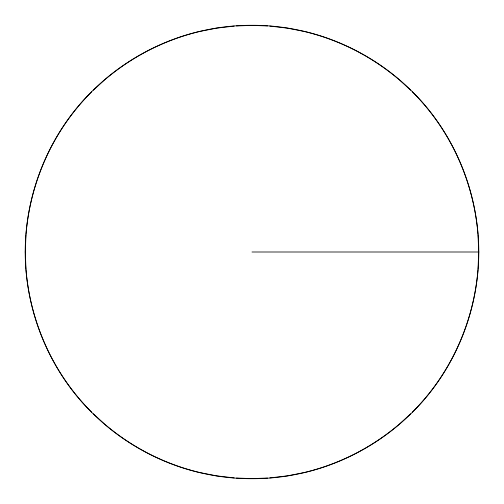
<?xml version="1.0" encoding="UTF-8"?>
<svg xmlns="http://www.w3.org/2000/svg" width="504" height="504" viewBox="0 0 504 504"><rect width="100%" height="100%" fill="white"/><g stroke="black" fill="none" stroke-linecap="round" stroke-linejoin="round"><path stroke-width="0.76" d="M478.8 252C478.674 311.403 454.539 370.396 412.348 412.316C370.289 454.35 311.522 478.957 252 478.699C192.478 478.957 133.711 454.35 91.652 412.316C49.461 370.396 25.326 311.403 25.2 252C25.326 192.597 49.461 133.604 91.652 91.684C133.711 49.65 192.478 25.043 252 25.301C311.522 25.043 370.289 49.65 412.348 91.684C454.539 133.604 478.674 192.597 478.8 252L252 252M25.969 234.971L25.301 252L25.969 269.029M478.031 269.029L478.699 252L478.031 234.971M26.013 234.228C30.297 180.993 53.714 129.383 91.722 91.753M477.987 269.772C473.703 323.007 450.286 374.617 412.278 412.247M93.328 90.21L104.819 79.689M410.672 413.79L399.181 424.311M105.393 79.222C132.376 56.385 164.657 39.785 199.067 31.582M398.607 424.777C371.624 447.615 339.343 464.216 304.933 472.418M199.792 31.424L216.525 28.148L234.209 26.088M304.208 472.576L287.475 475.852L269.791 477.912M236.433 25.956L252 25.402L267.567 25.956M267.567 478.044L252 478.598L236.433 478.044M269.791 26.088L287.475 28.148L304.208 31.424M234.209 477.912L216.525 475.852L199.792 472.576M304.933 31.582C339.343 39.785 371.624 56.385 398.607 79.222M199.067 472.418C164.657 464.216 132.376 447.615 105.393 424.777M399.181 79.689L410.672 90.21M104.819 424.311L93.328 413.79M412.278 91.753C450.286 129.383 473.703 180.993 477.987 234.228M91.722 412.247C53.714 374.617 30.297 323.007 26.013 269.772"/></g></svg>
